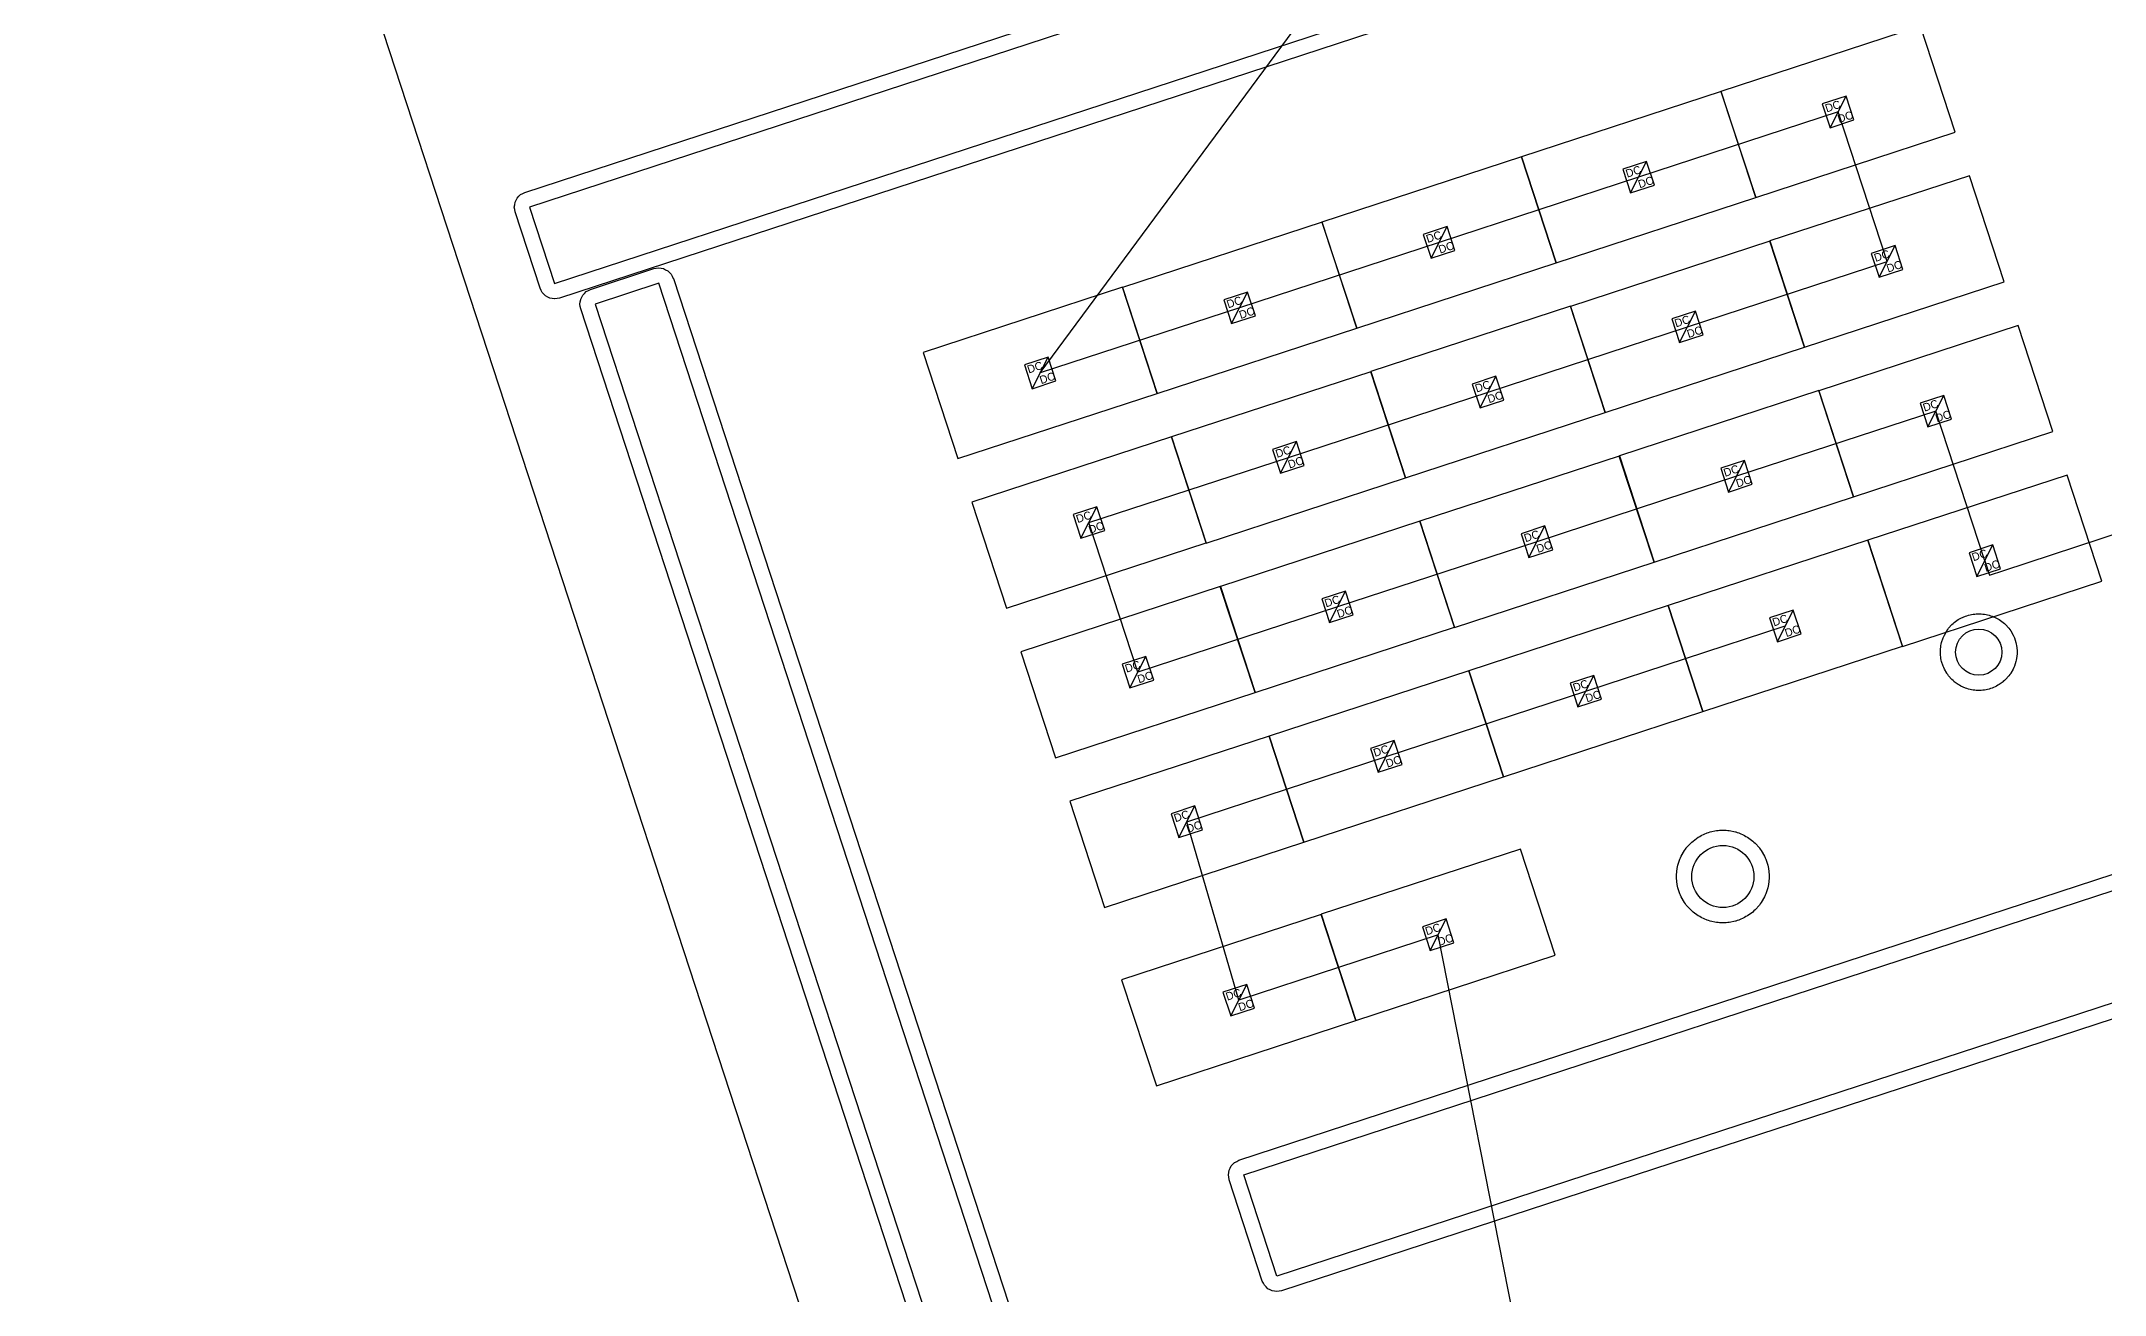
# Model space of a CAD drawing. Header units: feet. Extents: x -377 to 137, y -256 to 143.
# Drawn here: x -179.8 to -112.2, y -54.5 to -13.4 of the extents above; entities that cross this region are included whole.
import ezdxf

# ---------------------------------------------------------------- set-up
doc = ezdxf.new("R2010")
doc.units = ezdxf.units.FT
for name, color, linetype in [('Buildings', 7, 'CONTINUOUS'), ('Connections', 7, 'CONTINUOUS'), ('Modules', 7, 'CONTINUOUS'), ('Obstructions', 7, 'CONTINUOUS'), ('Setbacks', 7, 'CONTINUOUS'), ('Strings', 7, 'CONTINUOUS')]:
    doc.layers.add(name, color=color, linetype=linetype)

msp = doc.modelspace()

# ---------------------------------------------------------------- linework, layer by layer
at = {"layer": 'Buildings', "color": 252}
msp.add_line((-179.85, 21.164), (-134.872, -116.347), dxfattribs=at)
at = {"layer": 'Connections', "color": 91}
for p, q in [((-115.491, -30.782), (-100.801, -25.977)), ((-116.112, -30.467), (-115.959, -30.935)), ((-115.959, -30.935), (-115.491, -30.782))]:
    msp.add_line(p, q, dxfattribs=at)
at = {"layer": 'Modules', "color": 254}
for p, q in [((-118.221, -12.939), (-124.763, -15.079)), ((-117.083, -16.418), (-118.221, -12.939)), ((-124.762, -15.079), (-131.304, -17.219)), ((-124.763, -15.079), (-123.625, -18.558)), ((-123.624, -18.558), (-124.762, -15.079)), ((-120.661, -15.231), (-121.44, -15.486)), ((-121.44, -15.486), (-121.185, -16.266)), ((-121.185, -16.266), (-120.661, -15.231)), ((-120.406, -16.011), (-120.661, -15.231)), ((-121.185, -16.266), (-120.406, -16.011)), ((-123.625, -18.558), (-117.083, -16.418)), ((-131.307, -17.219), (-137.849, -19.359)), ((-130.169, -20.699), (-131.307, -17.219)), ((-131.304, -17.219), (-130.166, -20.698)), ((-127.202, -17.371), (-127.982, -17.626)), ((-127.727, -18.406), (-127.202, -17.371)), ((-126.947, -18.151), (-127.202, -17.371)), ((-127.982, -17.626), (-127.727, -18.406)), ((-127.727, -18.406), (-126.947, -18.151)), ((-116.616, -17.84), (-123.158, -19.98)), ((-115.478, -21.319), (-116.616, -17.84)), ((-130.166, -20.698), (-123.624, -18.558)), ((-137.848, -19.363), (-144.39, -21.503)), ((-137.849, -19.359), (-136.711, -22.838)), ((-136.71, -22.842), (-137.848, -19.363)), ((-133.746, -19.511), (-134.526, -19.766)), ((-134.271, -20.546), (-133.746, -19.511)), ((-133.491, -20.291), (-133.746, -19.511)), ((-134.526, -19.766), (-134.271, -20.546)), ((-134.271, -20.546), (-133.491, -20.291)), ((-123.161, -19.988), (-129.703, -22.127)), ((-122.023, -23.467), (-123.161, -19.988)), ((-123.158, -19.98), (-122.02, -23.459)), ((-119.056, -20.132), (-119.836, -20.387)), ((-119.581, -21.167), (-119.056, -20.132)), ((-118.801, -20.912), (-119.056, -20.132)), ((-136.711, -22.838), (-130.169, -20.699)), ((-119.836, -20.387), (-119.581, -21.167)), ((-119.581, -21.167), (-118.801, -20.912)), ((-144.39, -21.5), (-150.932, -23.639)), ((-143.252, -24.979), (-144.39, -21.5)), ((-144.39, -21.503), (-143.252, -24.982)), ((-122.02, -23.459), (-115.478, -21.319)), ((-140.288, -21.655), (-141.067, -21.91)), ((-141.067, -21.91), (-140.812, -22.69)), ((-140.812, -22.69), (-140.288, -21.655)), ((-140.033, -22.435), (-140.288, -21.655)), ((-129.702, -22.124), (-136.244, -24.264)), ((-129.703, -22.127), (-128.565, -25.607)), ((-128.564, -25.603), (-129.702, -22.124)), ((-125.6, -22.28), (-126.38, -22.535)), ((-126.125, -23.314), (-125.6, -22.28)), ((-125.345, -23.059), (-125.6, -22.28)), ((-143.252, -24.982), (-136.71, -22.842)), ((-140.812, -22.69), (-140.033, -22.435)), ((-126.38, -22.535), (-126.125, -23.314)), ((-115.014, -22.752), (-121.557, -24.892)), ((-113.876, -26.232), (-115.014, -22.752)), ((-150.932, -23.639), (-149.794, -27.119)), ((-128.565, -25.607), (-122.023, -23.467)), ((-126.125, -23.314), (-125.345, -23.059)), ((-146.829, -23.792), (-147.609, -24.047)), ((-147.609, -24.047), (-147.354, -24.826)), ((-147.354, -24.826), (-146.829, -23.792)), ((-146.574, -24.571), (-146.829, -23.792)), ((-136.246, -24.268), (-142.788, -26.408)), ((-135.108, -27.747), (-136.246, -24.268)), ((-136.244, -24.264), (-135.106, -27.743)), ((-149.794, -27.119), (-143.252, -24.979)), ((-147.354, -24.826), (-146.574, -24.571)), ((-132.142, -24.416), (-132.921, -24.671)), ((-132.921, -24.671), (-132.666, -25.451)), ((-132.666, -25.451), (-132.142, -24.416)), ((-131.887, -25.196), (-132.142, -24.416)), ((-121.553, -24.889), (-128.095, -27.029)), ((-121.557, -24.892), (-120.419, -28.371)), ((-120.415, -28.368), (-121.553, -24.889)), ((-135.106, -27.743), (-128.564, -25.603)), ((-132.666, -25.451), (-131.887, -25.196)), ((-117.454, -25.045), (-118.234, -25.3)), ((-118.234, -25.3), (-117.979, -26.079)), ((-117.979, -26.079), (-117.454, -25.045)), ((-117.199, -25.824), (-117.454, -25.045)), ((-120.419, -28.371), (-113.876, -26.232)), ((-117.979, -26.079), (-117.199, -25.824)), ((-142.788, -26.404), (-149.33, -28.544)), ((-141.65, -29.884), (-142.788, -26.404)), ((-142.788, -26.408), (-141.65, -29.887)), ((-138.686, -26.56), (-139.466, -26.815)), ((-139.466, -26.815), (-139.211, -27.595)), ((-139.211, -27.595), (-138.686, -26.56)), ((-138.431, -27.34), (-138.686, -26.56)), ((-128.097, -27.033), (-134.639, -29.172)), ((-126.959, -30.512), (-128.097, -27.033)), ((-128.095, -27.029), (-126.957, -30.508)), ((-139.211, -27.595), (-138.431, -27.34)), ((-123.993, -27.181), (-124.772, -27.436)), ((-124.772, -27.436), (-124.517, -28.216)), ((-124.517, -28.216), (-123.993, -27.181)), ((-123.738, -27.961), (-123.993, -27.181)), ((-113.41, -27.657), (-119.952, -29.797)), ((-112.272, -31.137), (-113.41, -27.657)), ((-141.65, -29.887), (-135.108, -27.747)), ((-126.957, -30.508), (-120.415, -28.368)), ((-124.517, -28.216), (-123.738, -27.961)), ((-149.33, -28.544), (-148.192, -32.024)), ((-145.228, -28.697), (-146.007, -28.952)), ((-146.007, -28.952), (-145.752, -29.731)), ((-145.752, -29.731), (-145.228, -28.697)), ((-144.973, -29.476), (-145.228, -28.697)), ((-145.752, -29.731), (-144.973, -29.476)), ((-134.639, -29.169), (-141.181, -31.309)), ((-133.501, -32.649), (-134.639, -29.169)), ((-134.639, -29.172), (-133.501, -32.652)), ((-130.537, -29.325), (-131.317, -29.58)), ((-131.317, -29.58), (-131.062, -30.36)), ((-131.062, -30.36), (-130.537, -29.325)), ((-130.282, -30.105), (-130.537, -29.325)), ((-148.192, -32.024), (-141.65, -29.884)), ((-131.062, -30.36), (-130.282, -30.105)), ((-119.951, -29.794), (-126.493, -31.934)), ((-119.952, -29.797), (-118.814, -33.276)), ((-118.813, -33.273), (-119.951, -29.794)), ((-115.849, -29.949), (-116.629, -30.204)), ((-116.629, -30.204), (-116.374, -30.984)), ((-116.374, -30.984), (-115.849, -29.949)), ((-115.594, -30.729), (-115.849, -29.949)), ((-133.501, -32.652), (-126.959, -30.512)), ((-116.374, -30.984), (-115.594, -30.729)), ((-141.183, -31.309), (-147.725, -33.449)), ((-140.045, -34.789), (-141.183, -31.309)), ((-141.181, -31.309), (-140.043, -34.788)), ((-137.078, -31.462), (-137.858, -31.716)), ((-137.858, -31.716), (-137.603, -32.496)), ((-137.603, -32.496), (-137.078, -31.462)), ((-136.823, -32.241), (-137.078, -31.462)), ((-118.814, -33.276), (-112.272, -31.137)), ((-137.603, -32.496), (-136.823, -32.241)), ((-126.493, -31.934), (-133.035, -34.074)), ((-125.355, -35.413), (-126.493, -31.934)), ((-126.493, -31.934), (-125.355, -35.413)), ((-122.391, -32.086), (-123.17, -32.341)), ((-123.17, -32.341), (-122.915, -33.121)), ((-122.915, -33.121), (-122.391, -32.086)), ((-122.136, -32.866), (-122.391, -32.086)), ((-140.043, -34.788), (-133.501, -32.649)), ((-122.915, -33.121), (-122.136, -32.866)), ((-147.725, -33.449), (-146.587, -36.929)), ((-143.623, -33.602), (-144.402, -33.857)), ((-144.147, -34.636), (-143.623, -33.602)), ((-143.368, -34.381), (-143.623, -33.602)), ((-125.355, -35.413), (-118.813, -33.273)), ((-144.402, -33.857), (-144.147, -34.636)), ((-144.147, -34.636), (-143.368, -34.381)), ((-133.037, -34.074), (-139.579, -36.214)), ((-131.899, -37.553), (-133.037, -34.074)), ((-133.035, -34.074), (-131.897, -37.553)), ((-128.932, -34.226), (-129.712, -34.481)), ((-129.712, -34.481), (-129.457, -35.261)), ((-129.457, -35.261), (-128.932, -34.226)), ((-128.677, -35.006), (-128.932, -34.226)), ((-146.587, -36.929), (-140.045, -34.789)), ((-129.457, -35.261), (-128.677, -35.006)), ((-131.897, -37.553), (-125.355, -35.413)), ((-139.578, -36.214), (-146.12, -38.354)), ((-139.579, -36.214), (-138.441, -39.693)), ((-138.44, -39.694), (-139.578, -36.214)), ((-135.477, -36.366), (-136.256, -36.621)), ((-136.001, -37.401), (-135.477, -36.366)), ((-135.222, -37.146), (-135.477, -36.366)), ((-136.256, -36.621), (-136.001, -37.401)), ((-136.001, -37.401), (-135.222, -37.146)), ((-138.441, -39.693), (-131.899, -37.553)), ((-146.12, -38.354), (-144.982, -41.833)), ((-142.018, -38.507), (-142.798, -38.762)), ((-142.543, -39.541), (-142.018, -38.507)), ((-141.763, -39.286), (-142.018, -38.507)), ((-142.798, -38.762), (-142.543, -39.541)), ((-144.982, -41.833), (-138.44, -39.694)), ((-142.543, -39.541), (-141.763, -39.286)), ((-131.336, -39.921), (-137.878, -42.061)), ((-130.198, -43.401), (-131.336, -39.921)), ((-137.877, -42.065), (-144.419, -44.205)), ((-137.878, -42.061), (-136.74, -45.54)), ((-136.739, -45.545), (-137.877, -42.065)), ((-133.776, -42.214), (-134.555, -42.469)), ((-134.555, -42.469), (-134.3, -43.248)), ((-134.3, -43.248), (-133.776, -42.214)), ((-133.521, -42.993), (-133.776, -42.214)), ((-134.3, -43.248), (-133.521, -42.993)), ((-136.74, -45.54), (-130.198, -43.401)), ((-144.419, -44.205), (-143.281, -47.684)), ((-140.317, -44.357), (-141.097, -44.612)), ((-141.097, -44.612), (-140.842, -45.392)), ((-140.842, -45.392), (-140.317, -44.357)), ((-140.062, -45.137), (-140.317, -44.357)), ((-140.842, -45.392), (-140.062, -45.137)), ((-143.281, -47.684), (-136.739, -45.545))]:
    msp.add_line(p, q, dxfattribs=at)
at = {"layer": 'Obstructions', "color": 252}
for p, q in [((-59.343, 15.31), (-163.833, -18.867)), ((-163.013, -21.376), (-58.523, 12.801)), ((-163.833, -18.867), (-163.013, -21.376)), ((-159.6, -21.365), (-161.68, -22.048)), ((-139.433, -83.026), (-159.6, -21.365)), ((-161.68, -22.048), (-141.513, -83.705)), ((-140.416, -50.605), (-103.452, -38.513)), ((-102.364, -41.84), (-139.328, -53.929)), ((-139.328, -53.929), (-140.416, -50.605))]:
    msp.add_line(p, q, dxfattribs=at)
for centre, radius in [((-116.31, -33.462), 0.757), ((-124.701, -40.821), 1.019)]:
    msp.add_circle(centre, radius, dxfattribs=at)
at = {"layer": 'Setbacks', "color": 2}
for p, q in [((-163.99, -18.389), (-59.499, 15.788)), ((-59.8, 11.854), (-162.857, -21.855)), ((-164.336, -18.868), (-164.324, -18.791)), ((-164.336, -18.868), (-164.336, -18.868)), ((-164.336, -18.868), (-164.336, -18.868)), ((-164.336, -18.869), (-164.336, -18.868)), ((-164.336, -18.868), (-164.336, -18.868)), ((-164.324, -18.946), (-164.336, -18.869)), ((-164.324, -18.791), (-164.312, -18.713)), ((-164.312, -19.023), (-164.324, -18.946)), ((-164.312, -18.712), (-164.277, -18.643)), ((-164.312, -18.713), (-164.312, -18.712)), ((-164.312, -18.713), (-164.312, -18.713)), ((-164.312, -18.713), (-164.312, -18.713)), ((-164.312, -18.713), (-164.312, -18.713)), ((-164.277, -18.643), (-164.241, -18.573)), ((-164.241, -18.572), (-164.186, -18.517)), ((-164.241, -18.573), (-164.241, -18.572)), ((-164.241, -18.572), (-164.241, -18.572)), ((-164.241, -18.572), (-164.241, -18.572)), ((-164.241, -18.572), (-164.241, -18.572)), ((-164.186, -18.517), (-164.13, -18.461)), ((-164.13, -18.461), (-164.129, -18.46)), ((-164.13, -18.461), (-164.13, -18.461)), ((-164.13, -18.461), (-164.13, -18.461)), ((-164.13, -18.461), (-164.13, -18.461)), ((-164.129, -18.46), (-164.06, -18.425)), ((-164.06, -18.425), (-163.99, -18.389)), ((-163.99, -18.389), (-163.99, -18.389)), ((-164.312, -19.024), (-164.312, -19.023)), ((-163.492, -21.533), (-164.312, -19.024)), ((-161.837, -21.57), (-159.757, -20.887)), ((-159.757, -20.887), (-159.756, -20.887)), ((-159.756, -20.887), (-159.679, -20.875)), ((-159.756, -20.887), (-159.756, -20.887)), ((-159.756, -20.887), (-159.756, -20.887)), ((-159.679, -20.875), (-159.602, -20.862)), ((-159.602, -20.862), (-159.601, -20.862)), ((-159.601, -20.862), (-159.601, -20.862)), ((-159.601, -20.862), (-159.601, -20.862)), ((-159.601, -20.862), (-159.6, -20.862)), ((-159.6, -20.862), (-159.523, -20.874)), ((-159.523, -20.874), (-159.446, -20.886)), ((-159.446, -20.886), (-159.446, -20.886)), ((-159.446, -20.886), (-159.445, -20.886)), ((-159.445, -20.886), (-159.445, -20.887)), ((-159.445, -20.887), (-159.445, -20.887)), ((-159.445, -20.887), (-159.375, -20.922)), ((-159.375, -20.922), (-159.306, -20.957)), ((-159.306, -20.957), (-159.305, -20.957)), ((-159.305, -20.957), (-159.305, -20.958)), ((-159.305, -20.958), (-159.305, -20.958)), ((-159.305, -20.958), (-159.304, -20.958)), ((-159.304, -20.958), (-159.249, -21.013)), ((-163.491, -21.533), (-163.492, -21.533)), ((-163.492, -21.533), (-163.492, -21.533)), ((-163.492, -21.533), (-163.492, -21.533)), ((-163.456, -21.603), (-163.491, -21.533)), ((-163.42, -21.672), (-163.456, -21.603)), ((-162.032, -21.698), (-161.977, -21.642)), ((-161.977, -21.642), (-161.977, -21.642)), ((-161.977, -21.642), (-161.977, -21.642)), ((-161.977, -21.642), (-161.977, -21.642)), ((-161.977, -21.642), (-161.976, -21.642)), ((-161.976, -21.642), (-161.907, -21.606)), ((-161.907, -21.606), (-161.837, -21.57)), ((-161.837, -21.57), (-161.837, -21.57)), ((-159.249, -21.013), (-159.194, -21.068)), ((-159.194, -21.068), (-159.193, -21.068)), ((-159.193, -21.068), (-159.193, -21.069)), ((-159.193, -21.069), (-159.193, -21.069)), ((-159.193, -21.069), (-159.193, -21.069)), ((-159.193, -21.069), (-159.157, -21.139)), ((-159.157, -21.139), (-159.122, -21.208)), ((-159.122, -21.208), (-159.121, -21.208)), ((-159.121, -21.208), (-159.121, -21.209)), ((-159.121, -21.209), (-159.121, -21.209)), ((-159.121, -21.209), (-138.954, -82.869)), ((-163.42, -21.673), (-163.42, -21.672)), ((-163.364, -21.729), (-163.42, -21.673)), ((-163.42, -21.673), (-163.42, -21.673)), ((-163.42, -21.673), (-163.42, -21.673)), ((-163.42, -21.673), (-163.42, -21.673)), ((-163.309, -21.784), (-163.364, -21.729)), ((-163.308, -21.784), (-163.309, -21.784)), ((-163.238, -21.82), (-163.308, -21.784)), ((-163.308, -21.784), (-163.308, -21.784)), ((-163.308, -21.784), (-163.308, -21.784)), ((-163.308, -21.784), (-163.308, -21.784)), ((-163.169, -21.855), (-163.238, -21.82)), ((-163.168, -21.855), (-163.169, -21.855)), ((-163.167, -21.855), (-163.168, -21.855)), ((-163.168, -21.855), (-163.168, -21.855)), ((-163.168, -21.855), (-163.168, -21.855)), ((-163.091, -21.867), (-163.167, -21.855)), ((-163.013, -21.88), (-163.091, -21.867)), ((-163.012, -21.88), (-163.013, -21.88)), ((-163.013, -21.88), (-163.013, -21.88)), ((-162.935, -21.867), (-163.012, -21.88)), ((-163.012, -21.88), (-163.012, -21.88)), ((-163.012, -21.88), (-163.012, -21.88)), ((-162.858, -21.855), (-162.935, -21.867)), ((-162.857, -21.855), (-162.858, -21.855)), ((-162.857, -21.855), (-162.857, -21.855)), ((-162.857, -21.855), (-162.857, -21.855)), ((-162.183, -22.049), (-162.171, -21.972)), ((-162.183, -22.05), (-162.183, -22.049)), ((-162.183, -22.049), (-162.183, -22.049)), ((-162.171, -22.127), (-162.183, -22.05)), ((-162.183, -22.05), (-162.183, -22.05)), ((-162.183, -22.05), (-162.183, -22.05)), ((-162.171, -21.972), (-162.159, -21.895)), ((-162.158, -22.204), (-162.171, -22.127)), ((-162.159, -21.893), (-162.123, -21.824)), ((-162.159, -21.894), (-162.159, -21.893)), ((-162.159, -21.895), (-162.159, -21.894)), ((-162.159, -21.894), (-162.159, -21.894)), ((-162.159, -21.894), (-162.159, -21.894)), ((-162.158, -22.205), (-162.158, -22.204)), ((-141.991, -83.862), (-162.158, -22.205)), ((-162.123, -21.824), (-162.088, -21.754)), ((-162.088, -21.754), (-162.088, -21.753)), ((-162.088, -21.753), (-162.087, -21.753)), ((-162.088, -21.754), (-162.088, -21.754)), ((-162.088, -21.754), (-162.088, -21.754)), ((-162.087, -21.753), (-162.032, -21.698)), ((-117.113, -32.492), (-116.985, -32.398)), ((-116.985, -32.398), (-116.984, -32.398)), ((-116.984, -32.398), (-116.938, -32.374)), ((-116.938, -32.374), (-116.894, -32.346)), ((-116.894, -32.346), (-116.749, -32.281)), ((-116.894, -32.346), (-116.894, -32.346)), ((-116.749, -32.281), (-116.748, -32.281)), ((-116.748, -32.281), (-116.698, -32.268)), ((-116.698, -32.268), (-116.649, -32.249)), ((-116.649, -32.249), (-116.494, -32.216)), ((-116.649, -32.249), (-116.649, -32.249)), ((-116.494, -32.216), (-116.493, -32.216)), ((-116.493, -32.216), (-116.441, -32.213)), ((-116.441, -32.213), (-116.39, -32.205)), ((-116.39, -32.205), (-116.389, -32.205)), ((-116.389, -32.205), (-116.231, -32.205)), ((-116.231, -32.205), (-116.23, -32.205)), ((-116.23, -32.205), (-116.179, -32.213)), ((-116.179, -32.213), (-116.127, -32.216)), ((-116.127, -32.216), (-116.126, -32.216)), ((-116.126, -32.216), (-115.971, -32.249)), ((-115.971, -32.249), (-115.971, -32.249)), ((-115.971, -32.249), (-115.922, -32.268)), ((-115.922, -32.268), (-115.872, -32.281)), ((-115.872, -32.281), (-115.871, -32.281)), ((-115.871, -32.281), (-115.727, -32.346)), ((-115.727, -32.346), (-115.726, -32.346)), ((-115.726, -32.346), (-115.682, -32.374)), ((-115.682, -32.374), (-115.636, -32.398)), ((-115.636, -32.398), (-115.636, -32.398)), ((-115.636, -32.398), (-115.507, -32.492)), ((-117.538, -33.201), (-117.53, -33.149)), ((-117.53, -33.149), (-117.481, -32.998)), ((-117.53, -33.149), (-117.53, -33.149)), ((-117.481, -32.997), (-117.457, -32.951)), ((-117.481, -32.998), (-117.481, -32.997)), ((-117.457, -32.951), (-117.438, -32.902)), ((-117.438, -32.902), (-117.359, -32.765)), ((-117.438, -32.902), (-117.438, -32.902)), ((-117.359, -32.764), (-117.326, -32.724)), ((-117.359, -32.765), (-117.359, -32.764)), ((-117.326, -32.724), (-117.297, -32.68)), ((-117.297, -32.68), (-117.191, -32.562)), ((-117.297, -32.68), (-117.297, -32.68)), ((-117.191, -32.562), (-117.15, -32.529)), ((-117.191, -32.562), (-117.191, -32.562)), ((-117.15, -32.529), (-117.113, -32.492)), ((-117.113, -32.492), (-117.113, -32.492)), ((-115.507, -32.492), (-115.507, -32.492)), ((-115.507, -32.492), (-115.47, -32.529)), ((-115.47, -32.529), (-115.43, -32.562)), ((-115.43, -32.562), (-115.429, -32.562)), ((-115.429, -32.562), (-115.323, -32.68)), ((-115.323, -32.68), (-115.323, -32.68)), ((-115.323, -32.68), (-115.295, -32.724)), ((-115.295, -32.724), (-115.262, -32.764)), ((-115.262, -32.764), (-115.261, -32.765)), ((-115.261, -32.765), (-115.182, -32.902)), ((-115.182, -32.902), (-115.182, -32.902)), ((-115.182, -32.902), (-115.163, -32.951)), ((-115.163, -32.951), (-115.14, -32.997)), ((-115.14, -32.997), (-115.139, -32.998)), ((-115.139, -32.998), (-115.091, -33.149)), ((-115.091, -33.149), (-115.09, -33.149)), ((-115.09, -33.149), (-115.082, -33.201)), ((-117.568, -33.409), (-117.552, -33.251)), ((-117.565, -33.462), (-117.568, -33.409)), ((-117.568, -33.409), (-117.568, -33.409)), ((-117.568, -33.514), (-117.565, -33.462)), ((-117.552, -33.672), (-117.568, -33.514)), ((-117.568, -33.514), (-117.568, -33.514)), ((-117.552, -33.251), (-117.538, -33.201)), ((-117.552, -33.251), (-117.552, -33.251)), ((-117.538, -33.723), (-117.552, -33.672)), ((-117.552, -33.672), (-117.552, -33.672)), ((-117.53, -33.774), (-117.538, -33.723)), ((-117.53, -33.775), (-117.53, -33.774)), ((-117.481, -33.925), (-117.53, -33.775)), ((-115.091, -33.775), (-115.139, -33.925)), ((-115.09, -33.774), (-115.091, -33.775)), ((-115.082, -33.723), (-115.09, -33.774)), ((-115.082, -33.201), (-115.069, -33.251)), ((-115.069, -33.672), (-115.082, -33.723)), ((-115.069, -33.251), (-115.069, -33.251)), ((-115.069, -33.251), (-115.052, -33.409)), ((-115.052, -33.514), (-115.069, -33.672)), ((-115.069, -33.672), (-115.069, -33.672)), ((-115.052, -33.409), (-115.055, -33.462)), ((-115.055, -33.462), (-115.052, -33.514)), ((-115.052, -33.409), (-115.052, -33.409)), ((-115.052, -33.514), (-115.052, -33.514)), ((-117.481, -33.926), (-117.481, -33.925)), ((-117.457, -33.972), (-117.481, -33.926)), ((-117.438, -34.021), (-117.457, -33.972)), ((-117.359, -34.158), (-117.438, -34.021)), ((-117.438, -34.021), (-117.438, -34.021)), ((-117.359, -34.159), (-117.359, -34.158)), ((-117.326, -34.199), (-117.359, -34.159)), ((-117.297, -34.243), (-117.326, -34.199)), ((-117.297, -34.244), (-117.297, -34.243)), ((-117.191, -34.361), (-117.297, -34.244)), ((-117.191, -34.362), (-117.191, -34.361)), ((-117.15, -34.394), (-117.191, -34.362)), ((-117.113, -34.431), (-117.15, -34.394)), ((-117.113, -34.432), (-117.113, -34.431)), ((-116.985, -34.525), (-117.113, -34.432)), ((-115.507, -34.432), (-115.636, -34.525)), ((-115.47, -34.394), (-115.507, -34.431)), ((-115.507, -34.431), (-115.507, -34.432)), ((-115.43, -34.362), (-115.47, -34.394)), ((-115.429, -34.361), (-115.43, -34.362)), ((-115.323, -34.244), (-115.429, -34.361)), ((-115.295, -34.199), (-115.323, -34.243)), ((-115.323, -34.243), (-115.323, -34.244)), ((-115.262, -34.159), (-115.295, -34.199)), ((-115.261, -34.158), (-115.262, -34.159)), ((-115.182, -34.021), (-115.261, -34.158)), ((-115.163, -33.972), (-115.182, -34.021)), ((-115.182, -34.021), (-115.182, -34.021)), ((-115.14, -33.926), (-115.163, -33.972)), ((-115.139, -33.925), (-115.14, -33.926)), ((-116.984, -34.525), (-116.985, -34.525)), ((-116.938, -34.549), (-116.984, -34.525)), ((-116.894, -34.577), (-116.938, -34.549)), ((-116.749, -34.642), (-116.894, -34.577)), ((-116.894, -34.577), (-116.894, -34.577)), ((-116.748, -34.642), (-116.749, -34.642)), ((-116.698, -34.655), (-116.748, -34.642)), ((-116.649, -34.674), (-116.698, -34.655)), ((-116.494, -34.707), (-116.649, -34.674)), ((-116.649, -34.674), (-116.649, -34.674)), ((-116.493, -34.707), (-116.494, -34.707)), ((-116.441, -34.71), (-116.493, -34.707)), ((-116.39, -34.718), (-116.441, -34.71)), ((-116.389, -34.718), (-116.39, -34.718)), ((-116.231, -34.718), (-116.389, -34.718)), ((-116.23, -34.718), (-116.231, -34.718)), ((-116.179, -34.71), (-116.23, -34.718)), ((-116.127, -34.707), (-116.179, -34.71)), ((-116.126, -34.707), (-116.127, -34.707)), ((-115.971, -34.674), (-116.126, -34.707)), ((-115.922, -34.655), (-115.971, -34.674)), ((-115.971, -34.674), (-115.971, -34.674)), ((-115.872, -34.642), (-115.922, -34.655)), ((-115.871, -34.642), (-115.872, -34.642)), ((-115.727, -34.577), (-115.871, -34.642)), ((-115.726, -34.577), (-115.727, -34.577)), ((-115.682, -34.549), (-115.726, -34.577)), ((-115.636, -34.525), (-115.682, -34.549)), ((-115.636, -34.525), (-115.636, -34.525)), ((-140.572, -50.127), (-104.611, -38.362)), ((-125.928, -39.929), (-125.9, -39.886)), ((-125.9, -39.885), (-125.757, -39.727)), ((-125.9, -39.886), (-125.9, -39.885)), ((-125.757, -39.727), (-125.716, -39.694)), ((-125.757, -39.727), (-125.757, -39.727)), ((-125.716, -39.694), (-125.679, -39.657)), ((-125.679, -39.657), (-125.507, -39.531)), ((-125.679, -39.657), (-125.679, -39.657)), ((-125.507, -39.531), (-125.506, -39.531)), ((-125.506, -39.531), (-125.46, -39.507)), ((-125.46, -39.507), (-125.416, -39.479)), ((-125.416, -39.479), (-125.415, -39.479)), ((-125.415, -39.479), (-125.221, -39.392)), ((-125.221, -39.392), (-125.22, -39.392)), ((-125.22, -39.392), (-125.17, -39.378)), ((-125.17, -39.378), (-125.121, -39.36)), ((-125.121, -39.36), (-124.913, -39.315)), ((-125.121, -39.36), (-125.121, -39.36)), ((-124.913, -39.315), (-124.912, -39.315)), ((-124.912, -39.315), (-124.86, -39.313)), ((-124.86, -39.313), (-124.808, -39.304)), ((-124.808, -39.304), (-124.808, -39.304)), ((-124.808, -39.304), (-124.595, -39.304)), ((-124.595, -39.304), (-124.594, -39.304)), ((-124.594, -39.304), (-124.543, -39.313)), ((-124.543, -39.313), (-124.491, -39.315)), ((-124.491, -39.315), (-124.49, -39.315)), ((-124.49, -39.315), (-124.282, -39.36)), ((-124.282, -39.36), (-124.281, -39.36)), ((-124.281, -39.36), (-124.233, -39.378)), ((-124.233, -39.378), (-124.182, -39.392)), ((-124.182, -39.392), (-124.182, -39.392)), ((-124.182, -39.392), (-123.987, -39.479)), ((-123.987, -39.479), (-123.987, -39.479)), ((-123.987, -39.479), (-123.943, -39.507)), ((-123.943, -39.507), (-123.897, -39.531)), ((-123.897, -39.531), (-123.896, -39.531)), ((-123.896, -39.531), (-123.724, -39.657)), ((-123.724, -39.657), (-123.723, -39.657)), ((-123.723, -39.657), (-123.687, -39.694)), ((-123.687, -39.694), (-123.646, -39.727)), ((-123.646, -39.727), (-123.646, -39.727)), ((-123.646, -39.727), (-123.503, -39.885)), ((-123.503, -39.885), (-123.503, -39.886)), ((-123.503, -39.886), (-123.474, -39.929)), ((-126.221, -40.768), (-126.198, -40.556)), ((-126.198, -40.556), (-126.185, -40.505)), ((-126.198, -40.556), (-126.198, -40.556)), ((-126.185, -40.505), (-126.177, -40.454)), ((-126.177, -40.453), (-126.111, -40.251)), ((-126.177, -40.454), (-126.177, -40.453)), ((-126.111, -40.25), (-126.087, -40.204)), ((-126.111, -40.251), (-126.111, -40.25)), ((-126.087, -40.204), (-126.068, -40.155)), ((-126.068, -40.155), (-125.961, -39.97)), ((-126.068, -40.155), (-126.068, -40.155)), ((-125.961, -39.97), (-125.928, -39.929)), ((-125.961, -39.97), (-125.961, -39.97)), ((-123.474, -39.929), (-123.442, -39.97)), ((-123.442, -39.97), (-123.441, -39.97)), ((-123.441, -39.97), (-123.335, -40.155)), ((-123.335, -40.155), (-123.335, -40.155)), ((-123.335, -40.155), (-123.316, -40.204)), ((-123.316, -40.204), (-123.292, -40.25)), ((-123.292, -40.25), (-123.292, -40.251)), ((-123.292, -40.251), (-123.226, -40.453)), ((-123.226, -40.453), (-123.226, -40.454)), ((-123.226, -40.454), (-123.218, -40.505)), ((-123.218, -40.505), (-123.204, -40.556)), ((-123.204, -40.556), (-123.204, -40.556)), ((-123.204, -40.556), (-123.182, -40.768)), ((-126.221, -40.769), (-126.221, -40.768)), ((-126.218, -40.821), (-126.221, -40.769)), ((-126.221, -40.873), (-126.218, -40.821)), ((-126.198, -41.085), (-126.221, -40.873)), ((-126.221, -40.873), (-126.221, -40.873)), ((-126.198, -41.086), (-126.198, -41.085)), ((-126.185, -41.136), (-126.198, -41.086)), ((-126.177, -41.188), (-126.185, -41.136)), ((-126.111, -41.391), (-126.177, -41.188)), ((-126.177, -41.188), (-126.177, -41.188)), ((-123.226, -41.188), (-123.292, -41.391)), ((-123.218, -41.136), (-123.226, -41.188)), ((-123.226, -41.188), (-123.226, -41.188)), ((-123.204, -41.086), (-123.218, -41.136)), ((-123.182, -40.873), (-123.204, -41.085)), ((-123.204, -41.085), (-123.204, -41.086)), ((-123.182, -40.769), (-123.185, -40.821)), ((-123.185, -40.821), (-123.182, -40.873)), ((-123.182, -40.768), (-123.182, -40.769)), ((-123.182, -40.873), (-123.182, -40.873)), ((-126.087, -41.438), (-126.111, -41.391)), ((-126.111, -41.391), (-126.111, -41.391)), ((-126.068, -41.486), (-126.087, -41.438)), ((-126.068, -41.487), (-126.068, -41.486)), ((-125.961, -41.671), (-126.068, -41.487)), ((-125.961, -41.672), (-125.961, -41.671)), ((-125.928, -41.712), (-125.961, -41.672)), ((-125.9, -41.756), (-125.928, -41.712)), ((-125.757, -41.915), (-125.9, -41.756)), ((-125.9, -41.756), (-125.9, -41.756)), ((-125.716, -41.948), (-125.757, -41.915)), ((-125.757, -41.915), (-125.757, -41.915)), ((-125.679, -41.985), (-125.716, -41.948)), ((-123.687, -41.948), (-123.723, -41.985)), ((-123.646, -41.915), (-123.687, -41.948)), ((-123.503, -41.756), (-123.646, -41.915)), ((-123.646, -41.915), (-123.646, -41.915)), ((-123.474, -41.712), (-123.503, -41.756)), ((-123.503, -41.756), (-123.503, -41.756)), ((-123.442, -41.672), (-123.474, -41.712)), ((-123.441, -41.671), (-123.442, -41.672)), ((-123.335, -41.487), (-123.441, -41.671)), ((-123.316, -41.438), (-123.335, -41.486)), ((-123.335, -41.486), (-123.335, -41.487)), ((-123.292, -41.391), (-123.316, -41.438)), ((-123.292, -41.391), (-123.292, -41.391)), ((-102.207, -42.318), (-139.171, -54.407)), ((-125.507, -42.11), (-125.679, -41.985)), ((-125.679, -41.985), (-125.679, -41.985)), ((-125.506, -42.111), (-125.507, -42.11)), ((-125.46, -42.134), (-125.506, -42.111)), ((-125.416, -42.163), (-125.46, -42.134)), ((-125.415, -42.163), (-125.416, -42.163)), ((-125.221, -42.249), (-125.415, -42.163)), ((-125.22, -42.25), (-125.221, -42.249)), ((-125.17, -42.263), (-125.22, -42.25)), ((-125.121, -42.282), (-125.17, -42.263)), ((-124.913, -42.326), (-125.121, -42.282)), ((-125.121, -42.282), (-125.121, -42.282)), ((-124.912, -42.326), (-124.913, -42.326)), ((-124.86, -42.329), (-124.912, -42.326)), ((-124.808, -42.337), (-124.86, -42.329)), ((-124.595, -42.337), (-124.808, -42.337)), ((-124.808, -42.337), (-124.808, -42.337)), ((-124.594, -42.337), (-124.595, -42.337)), ((-124.543, -42.329), (-124.594, -42.337)), ((-124.491, -42.326), (-124.543, -42.329)), ((-124.49, -42.326), (-124.491, -42.326)), ((-124.282, -42.282), (-124.49, -42.326)), ((-124.281, -42.282), (-124.282, -42.282)), ((-124.233, -42.263), (-124.281, -42.282)), ((-124.182, -42.25), (-124.233, -42.263)), ((-123.987, -42.163), (-124.182, -42.249)), ((-124.182, -42.249), (-124.182, -42.25)), ((-123.943, -42.134), (-123.987, -42.163)), ((-123.987, -42.163), (-123.987, -42.163)), ((-123.897, -42.111), (-123.943, -42.134)), ((-123.896, -42.11), (-123.897, -42.111)), ((-123.724, -41.985), (-123.896, -42.11)), ((-123.723, -41.985), (-123.724, -41.985)), ((-140.919, -50.606), (-140.907, -50.528)), ((-140.919, -50.606), (-140.919, -50.606)), ((-140.919, -50.606), (-140.919, -50.606)), ((-140.919, -50.607), (-140.919, -50.606)), ((-140.919, -50.606), (-140.919, -50.606)), ((-140.907, -50.684), (-140.919, -50.607)), ((-140.907, -50.528), (-140.895, -50.451)), ((-140.894, -50.761), (-140.907, -50.684)), ((-140.895, -50.45), (-140.859, -50.38)), ((-140.895, -50.451), (-140.895, -50.45)), ((-140.895, -50.451), (-140.895, -50.451)), ((-140.895, -50.451), (-140.895, -50.451)), ((-140.895, -50.451), (-140.895, -50.451)), ((-140.859, -50.38), (-140.824, -50.311)), ((-140.824, -50.311), (-140.824, -50.31)), ((-140.824, -50.31), (-140.824, -50.31)), ((-140.824, -50.31), (-140.824, -50.31)), ((-140.824, -50.31), (-140.823, -50.31)), ((-140.823, -50.31), (-140.768, -50.254)), ((-140.768, -50.254), (-140.713, -50.199)), ((-140.713, -50.199), (-140.712, -50.198)), ((-140.713, -50.199), (-140.713, -50.199)), ((-140.713, -50.199), (-140.713, -50.199)), ((-140.713, -50.199), (-140.713, -50.199)), ((-140.712, -50.198), (-140.643, -50.163)), ((-140.643, -50.163), (-140.573, -50.127)), ((-140.573, -50.127), (-140.573, -50.127)), ((-140.573, -50.127), (-140.573, -50.127)), ((-140.573, -50.127), (-140.572, -50.127)), ((-140.894, -50.762), (-140.894, -50.761)), ((-139.806, -54.085), (-140.894, -50.762)), ((-140.894, -50.762), (-140.894, -50.762)), ((-140.894, -50.762), (-140.894, -50.762)), ((-139.806, -54.086), (-139.806, -54.085)), ((-139.77, -54.155), (-139.806, -54.086)), ((-139.735, -54.225), (-139.77, -54.155)), ((-139.734, -54.225), (-139.735, -54.225)), ((-139.734, -54.226), (-139.734, -54.225)), ((-139.734, -54.225), (-139.734, -54.225)), ((-139.734, -54.225), (-139.734, -54.225)), ((-139.678, -54.281), (-139.734, -54.226)), ((-139.623, -54.336), (-139.678, -54.281)), ((-139.622, -54.337), (-139.623, -54.336)), ((-139.623, -54.336), (-139.623, -54.336)), ((-139.623, -54.336), (-139.623, -54.336)), ((-139.623, -54.336), (-139.623, -54.336)), ((-139.553, -54.372), (-139.622, -54.337)), ((-139.483, -54.407), (-139.553, -54.372)), ((-139.482, -54.408), (-139.483, -54.407)), ((-139.405, -54.42), (-139.482, -54.408)), ((-139.482, -54.408), (-139.482, -54.408)), ((-139.482, -54.408), (-139.482, -54.408)), ((-139.482, -54.408), (-139.482, -54.408)), ((-139.327, -54.432), (-139.405, -54.42)), ((-139.326, -54.432), (-139.327, -54.432)), ((-139.327, -54.432), (-139.327, -54.432)), ((-139.327, -54.432), (-139.327, -54.432)), ((-139.327, -54.432), (-139.327, -54.432)), ((-139.249, -54.419), (-139.326, -54.432)), ((-139.172, -54.407), (-139.249, -54.419)), ((-139.171, -54.407), (-139.172, -54.407))]:
    msp.add_line(p, q, dxfattribs=at)
at = {"layer": 'Strings', "color": 11}
for p, q in [((-147.092, -24.309), (-118.303, 14.649)), ((-120.923, -15.748), (-127.464, -17.889)), ((-119.318, -20.65), (-120.923, -15.748)), ((-127.464, -17.889), (-134.009, -20.029)), ((-134.009, -20.029), (-140.55, -22.173)), ((-125.863, -22.797), (-119.318, -20.65)), ((-140.55, -22.173), (-147.092, -24.309)), ((-132.404, -24.934), (-125.863, -22.797)), ((-138.948, -27.078), (-132.404, -24.934)), ((-117.716, -25.562), (-124.255, -27.698)), ((-116.112, -30.467), (-117.716, -25.562)), ((-145.49, -29.214), (-138.948, -27.078)), ((-124.255, -27.698), (-130.799, -29.842)), ((-143.885, -34.119), (-145.49, -29.214)), ((-130.799, -29.842), (-137.341, -31.979)), ((-137.341, -31.979), (-143.885, -34.119)), ((-129.195, -34.744), (-122.653, -32.603)), ((-135.739, -36.884), (-129.195, -34.744)), ((-142.28, -39.024), (-135.739, -36.884)), ((-140.579, -44.875), (-142.28, -39.024)), ((-134.038, -42.731), (-140.579, -44.875)), ((-129.224, -67.128), (-134.038, -42.731))]:
    msp.add_line(p, q, dxfattribs=at)

# ---------------------------------------------------------------- texts
at = {"layer": 'Modules'}
for p in [(-121.297, -15.767), (-120.889, -16.117), (-127.838, -17.907), (-127.43, -18.257), (-134.382, -20.047), (-133.975, -20.397), (-119.692, -20.668), (-119.284, -21.018), (-140.924, -22.191), (-140.516, -22.541), (-126.236, -22.816), (-125.828, -23.166), (-147.465, -24.328), (-147.057, -24.678), (-132.778, -24.952), (-132.37, -25.302), (-118.09, -25.58), (-117.682, -25.93), (-139.322, -27.096), (-138.914, -27.446), (-124.629, -27.717), (-124.221, -28.067), (-145.863, -29.233), (-145.456, -29.583), (-131.173, -29.861), (-130.765, -30.211), (-116.485, -30.485), (-116.078, -30.835), (-137.714, -31.997), (-137.307, -32.347), (-123.027, -32.622), (-122.619, -32.972), (-144.259, -34.138), (-143.851, -34.487), (-129.568, -34.762), (-129.16, -35.112), (-136.113, -36.902), (-135.705, -37.252), (-142.654, -39.043), (-142.246, -39.392), (-134.412, -42.75), (-134.004, -43.099), (-140.953, -44.893), (-140.545, -45.243)]:
    msp.add_text('DC', height=0.2625, rotation=18.11193, dxfattribs=at).set_placement(p)

doc.saveas('drawing.dxf')
